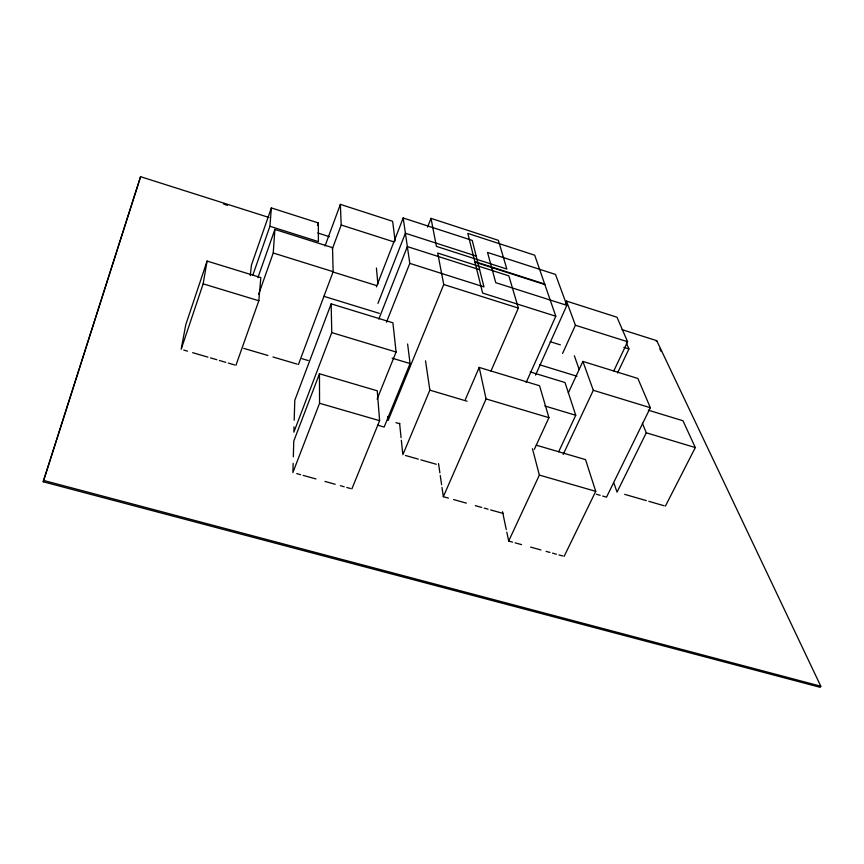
<?xml version="1.0" encoding="UTF-8"?>
<svg xmlns="http://www.w3.org/2000/svg" width="864" height="864" viewBox="0 0 864 864"><rect width="100%" height="100%" fill="white"/><g stroke="black" fill="none" stroke-linecap="round" stroke-linejoin="round"><path stroke-width="1.3" d="M294.019 426.859L293.868 432.162L331.765 332.597L331.16 303.858L392.904 322.801L396.09 352.015L377.114 399.125M294.203 420.228L294.775 400.356L331.16 303.858M293.144 463.374L292.885 472.554L319.561 403.283L319.464 373.788L377.255 390.809L379.609 420.671L351.886 488.894M293.328 456.829L293.771 441.104L319.464 373.788M258.574 294.462L273.24 253.001L274.882 229.424L332.532 247.655L333.148 271.696L298.436 364.5M269.924 226.282L271.361 207.932L318.341 222.944L318.395 241.618L269.924 226.282L252.882 274.99M235.937 365.299L258.833 300.748L260.82 277.592L207.079 261.068L185.76 324.756L181.408 348.019M250.322 275.735L251.402 265.172L271.361 207.932M181.159 349.315L203.148 283.846L207.079 261.068M622.069 329.659L656.737 340.675L820.8 686.221L820.152 687.312L43.2 481.777L140.584 176.688L268.985 217.48M140.584 176.688L43.2 481.777M257.904 277.679L274.882 229.424M317.434 225.461L318.341 222.944M325.004 246.024L340.362 204.379L392.634 221.303L395.14 241.024M332.316 248.951L341.204 225.007L340.362 204.379M376.402 286.859L403.186 217.976L472.23 240.408L483.97 286.924L409.795 263.369L403.186 217.976M377.946 303.394L405.4 233.237L476.183 256.046M378.821 319.086L407.344 246.586L479.639 269.73M386.467 322.229L409.795 263.369M427.54 227.135L431.017 218.365L498.377 240.343L506.844 269.05L436.417 246.38L431.017 218.365M407.614 343.98L410.087 363.571L384.145 427.054L377.708 425.196M490.979 371.012L518.357 308.07L508.853 275.864L437.692 253.044L443.75 284.515L388.163 420.401L387.817 416.491M402.851 454.734L429.862 390.15L425.531 360.86M465.394 399.449L479.196 367.416L539.568 385.754L548.921 417.679L534.362 449.334M448.448 498.118L443.34 496.692L486.076 398.92L479.196 367.416M526.144 382.514L555.8 316.235L534.708 255.204L467.813 233.41L482.62 293.08L555.8 316.235M565.38 303.545L566.482 301.082L616.982 317.228L627.599 341.734L613.861 370.775M535.529 375.084L566.86 305.348L555.509 274.45L487.534 252.45L495.763 282.679L566.86 305.348M562.572 353.462L575.402 325.242L566.482 301.082M568.35 392.85L582.876 361.422L637.891 378.475L650.354 407.722L606.517 497.156L602.705 496.055M512.546 542.128L508.68 541.058L539.363 475.081L532.451 448.697M558.641 451.829L575.737 415.271L565.013 382.536L530.237 371.92M563.177 454.453L593.309 390.29L582.876 361.422M617.522 373L628.938 348.959L626.4 343.084M656.338 341.507L656.737 340.675M564.149 556.34L595.739 491.335L585.522 459.616L536.317 445.187M642.341 423.155L646.283 432.799L617.036 492.145L613.958 483.246M665.399 506.12L695.315 447.563L682.992 420.768L648.302 410.184M43.61 480.449L820.8 686.221M515.128 542.84L521.575 544.622M530.604 547.106L540.929 549.947M546.091 551.372L549.958 552.431M552.539 553.144L556.405 554.213M558.986 554.926L562.864 555.984M296.73 473.612L300.575 474.682M303.145 475.394L315.965 478.948M324.95 481.432L335.21 484.272M340.34 485.698L344.185 486.756M346.756 487.469L350.6 488.538M453.568 499.554L466.355 503.129M475.297 505.634L481.691 507.427M484.25 508.14L488.084 509.22M490.644 509.933L503.431 513.508M405.421 455.468L418.284 459.13M420.854 459.864L436.298 464.26M596.365 494.23L600.167 495.32M319.561 403.283L379.609 420.671M624.672 494.348L646.304 500.602M648.853 501.336L664.124 505.753M539.363 475.081L595.739 491.335M395.906 422.647L399.773 423.76M183.708 350.06L187.531 351.173M192.629 352.663L207.911 357.124M210.46 357.869L216.832 359.726M219.38 360.472L225.752 362.329M228.29 363.074L234.662 364.932M243.713 348.354L267.894 355.482M272.981 356.983L297.162 364.122M429.862 390.15L467.046 401.209M301.936 358.668L308.286 360.547M486.076 398.92L548.921 417.679M392.137 358.171L410.087 363.571M544.828 405.983L575.737 415.271M331.765 332.597L396.09 352.015M646.283 432.799L695.315 447.563M203.148 283.846L258.833 300.748M593.309 390.29L650.354 407.722M323.849 296.309L379.296 313.362M539.644 364.781L576.979 376.25M550.238 341.701L560.369 344.866M273.24 253.001L333.148 271.696M332.424 271.804L376.628 285.595M623.873 347.371L628.938 348.959M575.402 325.242L627.599 341.734M443.75 284.515L518.357 308.07M317.768 232.978L329.324 236.65M223.733 204.131L227.588 205.351M341.204 225.007L394.049 241.931M474.811 261.576L544.676 284.029M474.941 262.116L544.871 284.58M659.794 348.808L660.949 351.248M574.355 355.774L579.107 369.252M502.535 511.736L506.272 529.589M506.801 532.138L508.68 541.058M438.534 463.579L439.884 472.856M440.262 475.502L441.612 484.769M441.99 487.415L443.34 496.692M399.589 423.263L401.08 437.692M401.35 440.305L402.71 453.416M376.423 268.024L377.903 284.083"/></g></svg>
